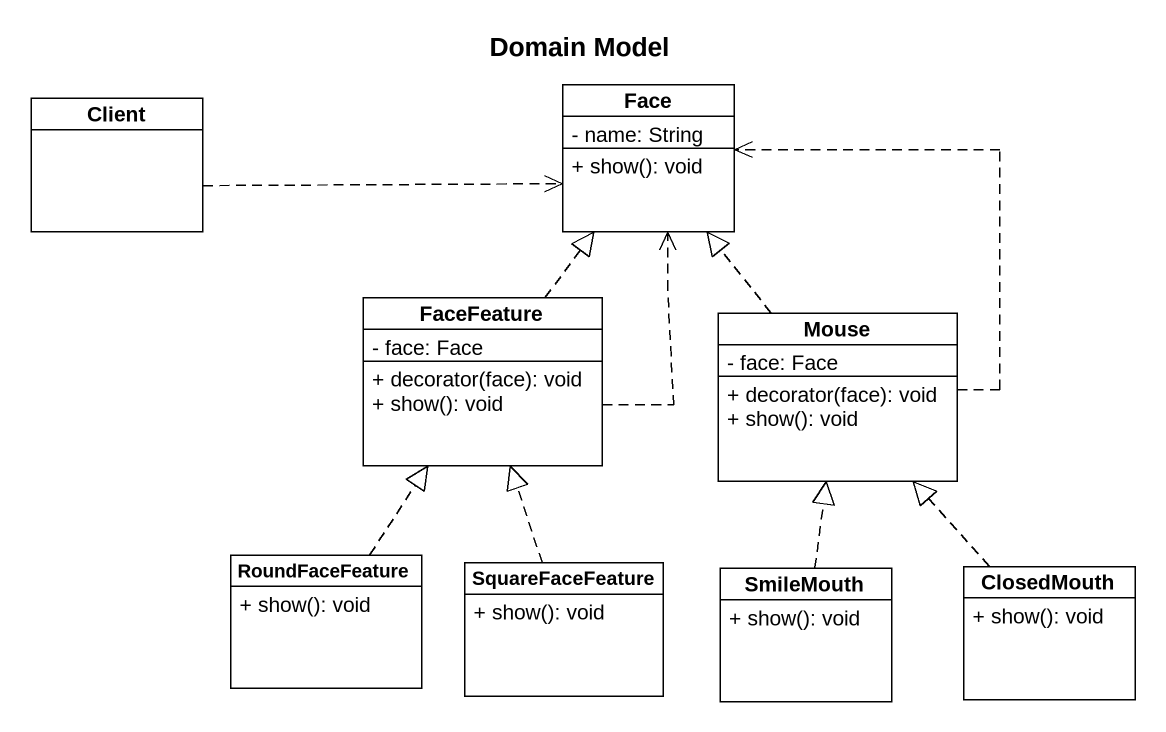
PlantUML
@startuml
title Domain Model
hide circle
hide empty members
skinparam classAttributeIconSize 0
class Client
class Face {
  - name: String
  + show(): void
}
class FaceFeature {
  - face: Face
  + decorator(face): void
  + show(): void
}
class Mouse {
  - face: Face
  + decorator(face): void
  + show(): void
}
class RoundFaceFeature {
  + show(): void
}
class SquareFaceFeature {
  + show(): void
}
class SmileMouth {
  + show(): void
}
class ClosedMouth {
  + show(): void
}
Client .right.> Face
FaceFeature .up.|> Face
FaceFeature .up.> Face
Mouse .up.|> Face
Mouse .up.> Face
RoundFaceFeature .up.|> FaceFeature
SquareFaceFeature .up.|> FaceFeature
SmileMouth .up.|> Mouse
ClosedMouth .up.|> Mouse
@enduml
